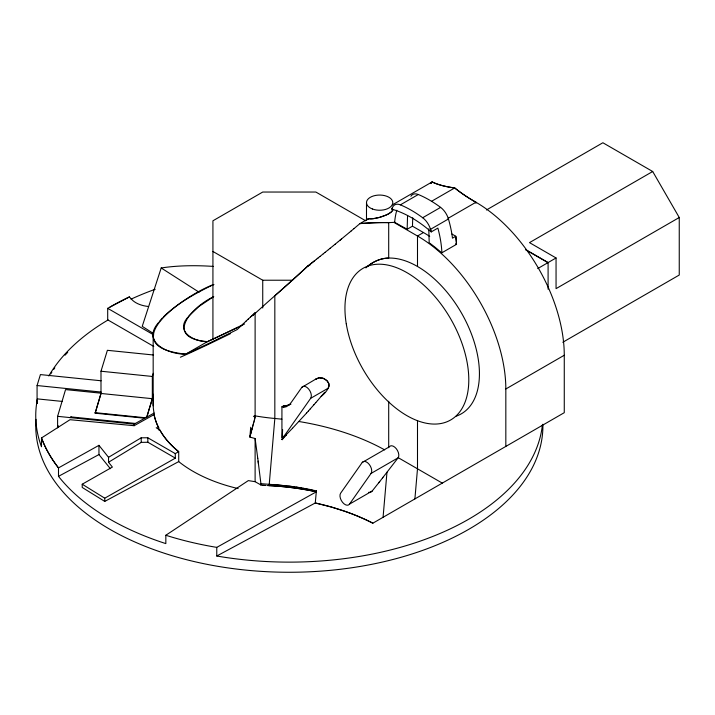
<?xml version="1.0" encoding="UTF-8"?>
<svg xmlns="http://www.w3.org/2000/svg" width="715" height="715" viewBox="0 0 715 715"><rect width="100%" height="100%" fill="white"/><g stroke="black" fill="none" stroke-linecap="round" stroke-linejoin="round"><path stroke-width="1.07" d="M366.491 220.202L366.5 202.863M158.337 322.814C141.186 342.521 169.187 354.685 185.748 354.139L193.032 350.815A239.838 10.251 -28.3 0 0 233.939 331.17L237.192 329.552L239.364 327.479M396.798 210.228A93.817 54.17 60 0 0 394.635 222.311L407.148 229.256L407.568 215.564M407.148 229.256L412.466 226.19L412.725 217.762M257.766 458.333L255.112 438.536L249.866 437.088L250.715 427.266M282.148 439.609L282.613 429.652M383.07 517.294L386.976 472.231L398.121 457.815L371.049 473.446L349.465 504.155A7.204 4.156 60 0 1 342.512 502.288A7.204 4.156 60 0 1 340.644 493.18L362.228 462.471L389.318 446.839A7.204 4.156 60 0 1 396.199 448.609A7.204 4.156 60 0 1 398.219 457.68M414.897 498.918L417.497 468.808L417.497 420.483M254.12 421.055L255.112 417.203L255.112 312.768L251.626 315.976M254.451 419.776L254.781 418.49M253.798 422.333L254.156 420.947M253.834 422.199L253.137 424.862M253.503 423.441L252.806 426.113M252.851 425.934L251.492 431.056M252.198 428.419L252.529 427.177M251.823 429.831L252.154 428.598M251.537 430.904L250.518 434.693M250.84 433.487L251.171 432.28M250.187 435.891L250.536 434.613M249.866 437.088L250.196 435.855M58.237 425.738L57.602 427.82L57.602 416.336L65.557 389.586L101.083 393.205L95.14 413.181L144.779 418.23L146.861 416.595L152.331 398.693L152.331 376.456L153.287 373.319M154.074 413.073L146.861 417.077L152.411 398.434L153.421 398.532A136.225 80.661 -0.2 0 0 154.074 413.073L154.074 414.593A136.181 79.982 -0.9 0 0 158.784 428.008L158.784 430.028M37.073 403.26L37.073 385.537L40.415 374.589L101.11 380.773M95.14 413.181L100.994 393.473L100.994 371.228L107.384 350.314L153.26 354.98M153.323 394.296L152.411 397.281L153.421 397.379M213.302 266.4A205.679 73.708 18 0 0 163.029 267.705L161.197 267.973L142.231 326.344L153.519 333.565M441.897 252.77A93.817 54.17 60 0 0 437.884 228.085L431.234 231.919A112.604 65.011 60 0 0 391.802 209.155L392.535 207.404A14.077 8.124 60 0 1 400.364 204.856L418.302 194.507A112.604 65.011 60 0 1 440.61 207.386A14.077 8.124 60 0 1 448.439 218.978A93.817 54.17 60 0 1 452.488 238.175L455.804 236.263L456.51 244.333L441.897 252.77L440.941 252.216A124.91 72.117 60 0 0 429.197 242.787L428.786 228.863M353.97 228.63L359.904 223.616L368.493 218.656A16.204 4.308 -18.8 0 0 370.343 218.826A16.168 4.299 -18.8 0 0 373.266 218.656L379.647 217.351L386.029 215.063A11.914 3.164 -18.8 0 0 391.141 212.105L392.723 210.174L392.517 209.039M315.923 379.022L301.837 387.351L291.649 401.848C289.62 404.77 285.821 408.56 281.925 406.799L281.925 437.652M282.139 439.6A44.142 25.49 60 0 1 284.15 436.061L310.659 398.327L328.176 388.209L329.061 386.315L328.873 383.892M187.929 317.165C174.701 331.617 194.417 341.967 207.422 341.627L207.851 341.439M386.976 472.231L383.374 476.878M382.462 478.049L383.383 476.869M382.471 478.04L378.78 482.741M379.719 481.553L372.175 491.035L349.465 504.155M159.257 321.607L162.466 317.916M188.653 316.245L198.922 306.503L212.811 297.163M430.788 183.478L432.101 181.941A226.959 60.328 -18.8 0 0 454.695 187.938A187.92 108.492 0 0 0 475.94 202.256A124.91 72.117 60 0 1 564.269 355.248L564.269 412.68L372.855 523.192A187.071 108.01 0 0 0 317.263 503.423L315.279 502.976L216.77 556.011L216.77 547.377L316.289 491.857L315.279 502.976L330.866 506.89L344.862 511.297A186.838 107.867 0 0 1 372.864 523.192M430.761 183.505L432.101 181.941A226.601 60.23 -18.8 0 0 454.686 187.938A187.75 108.394 0 0 0 475.94 202.256L475.94 203.239M324.699 392.294L317.567 400.57M321.151 396.432C326.219 392.401 333.038 384.554 325.709 379.665M315.762 402.643L317.603 400.525M313.939 404.726L315.798 402.599M313.983 404.681L310.265 408.9M308.415 410.991L310.31 408.855M315.431 379.504L318.881 377.779L323.305 378.351M306.547 413.091L308.451 410.946M306.583 413.047L292.524 428.24M252.422 315.771L255.112 312.768M367.501 219.711L368.493 218.656L367.769 219.407M292.533 428.231L285.741 435.238M163.681 316.656C178.026 302.74 195.883 293.15 213.714 284.472M239.346 327.497L242.662 324.351M242.626 324.387L245.996 321.214M245.951 321.258L248.248 319.105M248.203 319.149L250.518 317.004M365.91 267.893C371.997 262.03 380.201 258.222 388.701 258.061A87.579 50.568 60 0 1 469.317 328.739A87.579 50.568 60 0 1 456.233 416.148M250.482 317.04L251.662 315.941M354.005 228.603L350.931 231.168M349.403 232.455L350.967 231.142M349.438 232.42L338.338 241.59M339.974 240.258L341.573 238.944M367.644 266.329C373.266 261.547 380.407 258.455 387.807 258.097M335.067 244.271L338.365 241.572M333.413 245.611L335.112 244.235M330.08 248.319L333.476 245.567M328.399 249.687L330.16 248.257M325.003 252.422L328.489 249.615M323.296 253.798L325.111 252.332M319.846 256.551L323.412 253.7M315.976 378.977L318.854 377.788L322.528 378.092M318.112 257.936L319.963 256.462M316.477 259.241L312.866 262.11A396.905 39.656 -34 0 1 307.665 266.239M316.37 259.322L318.229 257.847M62.312 401.428L37.43 398.899A253.584 146.405 0 0 0 41.497 446.741L41.497 437.955A253.557 148.926 -0.9 0 0 58.487 467.905L98.956 445.338L108.537 457.314L108.537 462.248L112.389 467.083L82.216 484.216L82.216 487.451L104.756 501.412L178.714 461.595L178.714 451.692A136.225 80.008 -0.9 0 1 159.856 430.019L156.219 427.767L158.784 428.008A136.225 80.008 -0.9 0 1 154.074 414.575L134.152 425.702L70.016 419.705L41.497 437.955A253.619 148.961 -0.9 0 0 58.496 467.905L58.496 476.342A253.584 146.405 0 0 0 165.835 543.606L165.835 535.258L248.319 480.605L255.112 481.687L261.038 485.047M71.107 416.908L70.016 417.605L71.107 416.908L135.376 423.45L144.779 418.23M108.537 462.248L141.257 442.37L147.898 442.263L175.363 458.127L104.756 498.194L104.756 501.412M213.758 296.627C190.994 307.423 163.69 338.016 207.422 341.627L209.173 340.841M108.537 457.314L141.15 437.83L147.791 437.759L175.255 453.614L175.363 458.127M153.761 346.435L107.697 319.837L107.697 308.335L129.388 296.913L131.783 299.514A23.479 13.558 0 0 0 148.211 306.476M392.303 204.919L432.101 181.941M310.444 264.63L307.566 266.293A415.352 62.947 -36.2 0 1 274.855 295.751A293.57 44.491 -36.2 0 0 253.137 315.244M388.701 258.061L388.701 222.624A231.883 61.642 -18.8 0 0 359.904 223.616A231.66 61.579 -18.8 0 1 388.701 222.624L395.136 222.32M431.735 201.192L454.677 187.947M207.422 341.627L185.748 354.139C111.129 346.364 184.828 295.027 213.83 284.463M400.364 204.856A112.604 65.011 60 0 1 422.672 217.735L440.61 207.386M429.697 236.397A124.91 72.117 60 0 0 423.477 232.545L417.497 236.004L394.466 222.705M448.117 218.316L475.94 202.256M448.439 218.978L430.51 229.327A93.817 54.17 60 0 1 431.234 231.919L430.51 229.327A14.077 8.124 60 0 0 422.672 217.735M486.423 209.987L602.879 142.75L652.688 171.502L679.25 217.512L679.25 275.034L562.794 342.262M652.688 171.502L529.493 242.626L556.056 257.963L556.056 288.637L679.25 217.512M281.925 406.799L283.506 405.879L287.528 405.378M537.716 268.581L556.056 257.963M284.141 436.052L285.991 434.979M505.827 446.419L505.827 388.987L564.269 355.248M175.255 453.614L178.714 451.692A136.172 79.973 -0.9 0 1 159.856 430.019M57.602 416.336L134.152 424.111L135.376 423.45M58.496 476.342L98.956 454.561L98.956 445.338M244.485 324.029L238.283 327.068A188.242 8.044 -28.3 0 1 214.625 338.347M239.936 326.263L241.75 325.37M238.14 327.139L210.952 340.036M290.728 404.136L290.201 404.386M290.272 404.35L290.817 404.091M212.31 339.411L213.231 338.99M211.855 339.616L209.611 340.644M210.505 340.233L208.288 341.243M287.072 405.503L289.933 404.502M289.7 404.601L287.913 405.262M286.921 405.539L284.534 405.897M284.364 405.897L283.506 405.879L283.506 407.568M212.927 251.466L262.736 280.226L292.623 280.226M309.148 489.364L316.379 490.883L316.379 491.804A187.58 110.173 -0.9 0 0 269.126 485.61L267.33 485.512M268.617 485.592L269.126 485.619A187.473 110.11 -0.9 0 1 316.387 491.795L316.379 490.883M270.654 484.43L260.912 483.68L257.757 458.306M270.619 484.43L273.693 484.636M266.043 485.431L264.881 485.351M263.853 485.279L265.015 485.36M273.604 484.636L287.207 485.905M263.469 485.244L262.834 485.199M275.096 484.743L291.666 486.459M262.316 485.154L262.959 485.208M261.422 485.083L260.912 485.029L260.912 483.68M100.994 371.228L152.331 376.456M37.073 385.537L101.083 392.052M100.994 393.473L152.331 398.693M95.14 412.662L144.779 417.712M281.88 419.178L274.828 418.472A133.821 73.109 2.5 0 1 254.585 415.781M288.511 486.057L294.616 486.87M292.962 486.629L299.022 487.541M295.93 487.058L301.945 488.032M300.354 487.764L303.401 488.282M303.294 488.265L304.858 488.551M304.76 488.533L306.306 488.819M306.226 488.801L307.754 489.096M307.691 489.078L309.202 489.373M310.596 489.659L312.053 489.954M322.867 378.199L325.575 379.567M323.43 378.396L326.88 380.684L328.802 383.66M525.963 249.794L548.092 262.566L548.092 289.226M525.865 249.875L547.994 262.646M451.969 234.046L455.804 236.263A93.817 54.17 60 0 1 456.51 244.333L455.553 243.788M412.466 226.19L423.477 232.545M365.678 220.792L315.869 192.04L262.736 192.04L212.927 220.792L212.927 339.705M398.219 457.68L442.281 483.108M107.697 308.335L153.761 334.933M253.432 416.228L255.112 417.203M82.216 484.216L104.756 498.194M161.197 267.973L199.056 292.194M98.956 454.561L110.378 468.7M258.124 461.13L258.481 463.946M147.791 437.759L147.898 442.263M141.15 437.83L141.257 442.37M153.162 334.969L153.189 405.816M417.497 266.481L417.497 236.004A124.91 72.117 60 0 1 505.827 388.987M388.701 401.276L388.701 447.706M269.126 485.619L274.828 418.472L274.828 295.76A415.308 62.938 -36.2 0 0 307.539 266.302A402.027 40.004 -34.1 0 0 314.716 260.635M262.736 280.226L262.736 308.004M255.112 438.536L255.112 481.687M146.861 416.595L146.861 417.077M134.152 424.111L134.152 425.702M37.43 398.899L37.43 403.305M362.228 462.471A7.204 4.156 60 0 1 369.181 464.339A7.204 4.156 60 0 1 371.049 473.446M216.77 547.377A253.557 148.926 -0.9 0 1 165.835 535.258M238.158 488.595A136.181 78.623 0 0 1 178.714 461.595M542.417 424.826A253.584 146.405 0 0 1 216.77 556.011M230.579 333.583A239.981 10.779 -28.4 0 1 180.368 357.223M301.837 387.351A7.204 4.156 60 0 1 308.8 389.21A7.204 4.156 60 0 1 310.659 398.327M282.032 439.528A45.805 39.629 28.7 0 1 285.562 435.086M282.264 439.68A46.69 40.04 21.5 0 1 286.215 435.167M410.875 196.259A14.077 8.124 60 0 1 418.302 194.507M391.802 209.155A93.817 54.17 60 0 1 392.535 207.404M368.6 218.611A15.417 4.102 -18.8 0 0 380.523 217.11A12.888 3.432 -18.7 0 0 382.632 216.386A12.191 3.262 -18.8 0 0 388.996 213.588M392.49 210.594A12.235 3.209 -18.9 0 1 388.862 213.588M392.562 210.567A12.888 3.441 -18.6 0 0 392.794 209.906A15.417 4.102 -18.8 0 0 392.615 209.146M131.024 299.156A253.584 146.405 0 0 1 155.173 289.289M110.021 306.994A253.584 146.405 0 0 1 129.388 296.913M48.799 375.983A253.584 146.405 0 0 1 108.099 319.945M298.968 421.519A187.652 102.522 2.5 0 1 384.688 449.887M372.211 491.035A7.239 5.157 57.8 0 1 368.547 492.331M50.729 373.909A253.584 146.405 0 0 1 51.846 372.157M53.598 369.539A253.584 146.405 0 0 1 54.814 367.805M65.047 355.185A253.584 146.405 0 0 1 67.702 352.352M542.891 424.254A253.584 146.405 0 0 1 285.088 572.241A253.584 146.405 0 0 1 35.991 419.356M346.266 323.832A87.579 50.568 60 0 0 448.198 421.242A87.579 50.568 60 0 0 426.149 287.305A87.579 50.568 60 0 0 346.266 323.832M372.452 209.003A13.147 7.588 0 0 0 392.776 203.06A13.147 7.588 0 0 0 373.704 195.874A13.147 7.588 0 0 0 372.452 209.003"/></g></svg>
